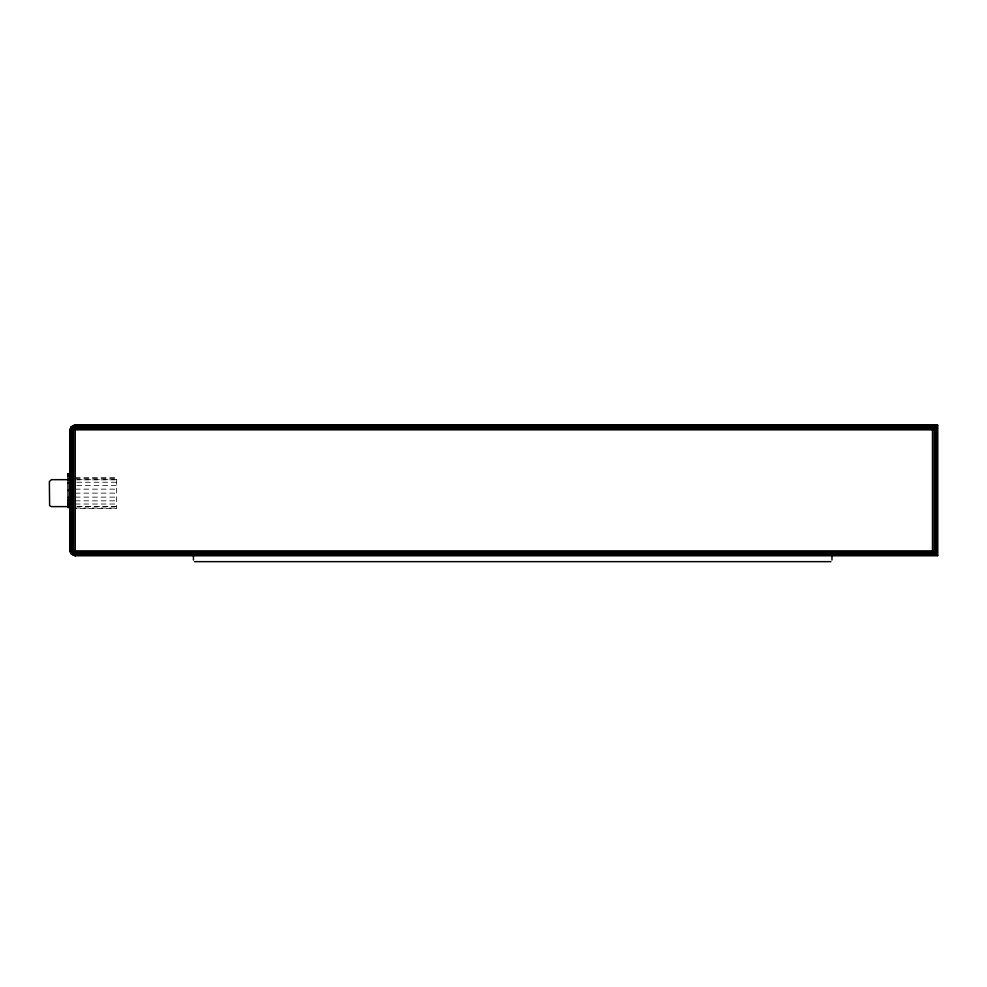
<?xml version="1.0" encoding="UTF-8"?>
<svg xmlns="http://www.w3.org/2000/svg" width="987" height="987" viewBox="0 0 987 987"><rect width="100%" height="100%" fill="white"/><g stroke="black" fill="none" stroke-linecap="round" stroke-linejoin="round"><path stroke-width="0.74" stroke-dasharray="4.93 3.7" d="M75.234 477.757L116.663 477.757L116.663 508.539L75.234 508.539M75.234 478.276L116.663 478.276M77.208 479.67L116.663 479.67M75.234 479.818L116.663 479.818M76.776 482.261L116.663 482.261M76.776 485.456L116.663 485.456M75.234 489.157L116.663 489.157M75.234 493.142L116.663 493.142M75.234 497.127L116.663 497.127M75.234 500.841L116.663 500.841M75.234 504.024L116.663 504.024M76.776 506.479L116.663 506.479M77.208 506.615L116.663 506.615M75.234 508.009L116.663 508.009"/><path stroke-width="1.48" d="M70.065 513.326L70.311 511.846M70.065 429.851L71.052 427.05L75.234 425.101L937.65 425.101L937.65 555.632L75.234 555.632L71.052 553.67L70.065 550.882L70.065 429.851L932.468 429.851L937.65 425.101M70.065 512.635L70.311 511.204M70.065 510.624L70.311 509.341M70.065 507.417L70.311 506.368M75.234 425.101L73.643 429.851L73.643 550.882L75.234 555.632L75.234 425.101L71.249 427.05L70.311 429.851L70.311 550.882L71.249 553.67L75.234 555.632L72.779 553.67L72.199 550.882L72.199 429.851L72.779 427.05L75.234 425.101L71.854 427.05L71.052 429.851L71.052 550.882L71.854 553.67L75.234 555.632M830.943 561.652L194.488 561.652M73.643 425.323L937.391 425.323L937.391 555.397L73.643 555.397M72.199 426.002L936.663 426.002L936.663 554.731L72.199 554.731M71.052 427.05L935.516 427.05L935.516 553.67L71.052 553.67M70.311 428.383L934.072 428.383L934.072 552.35L70.311 552.35M67.992 473.698L70.065 473.649M67.992 474.241L70.065 474.241M67.992 476.055L70.065 476.055M67.992 479.448L70.065 479.423M70.065 479.694L51.423 479.67L49.35 481.594L49.621 505.665L51.423 506.615L68.115 506.615M67.992 479.941L70.065 479.867M67.992 483.198L70.065 483.198M67.992 490.366L70.065 490.366M67.992 497.534L70.065 497.534M67.992 500.175L70.065 500.175M67.992 500.791L70.065 500.977M67.992 501.001L70.065 501.001M67.992 501.285L70.065 501.285M67.992 502.778L70.065 502.778M67.992 503.543L70.065 503.543M67.992 505.221L70.065 505.221M67.992 506.874L70.065 506.874M70.065 507.503L67.992 507.552L67.992 473.649M70.065 550.882L932.468 550.882L937.65 555.632M70.065 472.958L70.311 474.439M932.468 429.851L932.468 550.882M831.979 555.632L831.979 559.999M193.452 555.632L193.452 559.999"/></g></svg>
